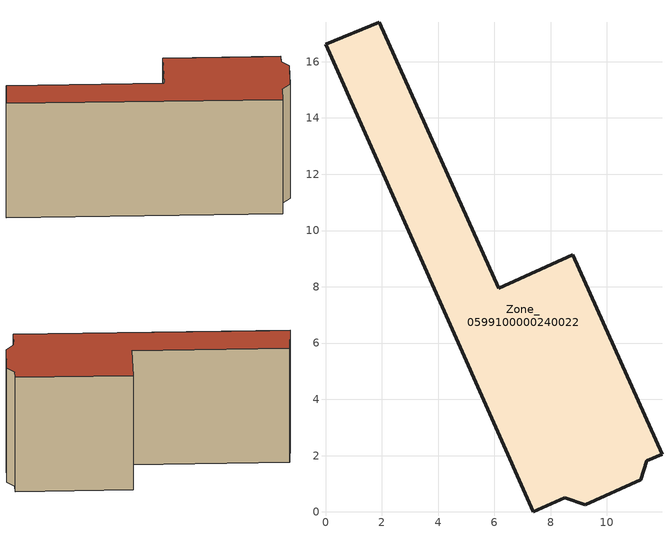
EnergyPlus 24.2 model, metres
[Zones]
Zone_0599100000240022
 floor ground (C_G): 8.78,9.14 11.96,2.05 11.42,1.81 11.2,1.15 9.23,0.26 8.5,0.5 7.39,0 0,16.62 1.91,17.41 6.15,7.94 z0
 wall outside (C_F): 6.15,7.94 1.91,17.41 0,16.62 7.39,0 8.5,0.5 9.23,0.26 11.2,1.15 11.42,1.81 11.96,2.05 8.78,9.14 6.15,7.94 z0:9.11
 roof outside (C_R): 11.96,2.05 8.78,9.14 6.15,7.94 1.91,17.41 0,16.62 7.39,0 8.5,0.5 9.23,0.26 11.2,1.15 11.42,1.81 z9.11
[BUILDING]
Pand.0599100000240022: North Axis=0; Terrain=City; Loads Convergence Tolerance Value=0.04; Temperature Convergence Tolerance Value=0.4; Solar Distribution=FullExterior; Maximum Number of Warmup Days=25; Minimum Number of Warmup Days=1
[Site:Location]
Rotterdam.The.Hague.AP_ZH_NLD Design_Conditions: Latitude=51.96; Longitude=4.45; Time Zone=1; Elevation=-4.5
[SITE:GROUNDTEMPERATURE:BUILDINGSURFACE]
18, 18, 18, 18, 18, 18, 18, 18, 18, 18, 18, 18
[MATERIAL] Thermal Absorptance=0.9; Solar Absorptance=0.7; Visible Absorptance=0.7
Name | Roughness | Thickness | Conductivity | Density | Specific Heat
G.TI.1946 | MediumSmooth | 0.15 | 1 | 540 | 1210
F.TI.1946 | Rough | 0.3 | 0.857143 | 1920 | 840
R.TI.1946 | MediumRough | 0.2 | 0.1 | 1500 | 1000
[CONSTRUCTION]
C_G: G.TI.1946
C_F: F.TI.1946
C_R: R.TI.1946
[ZONE]
Zone_0599100000240022: Type=1; Multiplier=1; Ceiling Height=Autocalculate; Volume=Autocalculate; Floor Area=autocalculate; Part of Total Floor Area=Yes
[ZONEINFILTRATION:DESIGNFLOWRATE]
Infil_Zone_0599100000240022: Zone or ZoneList or Space or SpaceList=Zone_0599100000240022; Schedule=AlwaysOn; Design Flow Rate Calculation Method=Flow/Area; Flow Rate per Floor Area=0.003; Constant Term Coefficient=1; Temperature Term Coefficient=0; Velocity Term Coefficient=0; Velocity Squared Term Coefficient=0
[HVACTEMPLATE:ZONE:IDEALLOADSAIRSYSTEM]
Zone_0599100000240022: Maximum Heating Supply Air Temperature=50; Minimum Cooling Supply Air Temperature=13; Maximum Heating Supply Air Humidity Ratio=0.0156; Minimum Cooling Supply Air Humidity Ratio=0.0077; Heating Limit=NoLimit; Cooling Limit=NoLimit; Dehumidification Control Type=ConstantSensibleHeatRatio; Cooling Sensible Heat Ratio=0.7; Dehumidification Setpoint=60; Humidification Control Type=None; Humidification Setpoint=30; Outdoor Air Method=None; Outdoor Air Flow Rate per Person=0.00944; Outdoor Air Flow Rate per Zone Floor Area=0; Outdoor Air Flow Rate per Zone=0; Demand Controlled Ventilation Type=None; Outdoor Air Economizer Type=NoEconomizer; Heat Recovery Type=None; Sensible Heat Recovery Effectiveness=0.7; Latent Heat Recovery Effectiveness=0.65
[ZONECONTROL:THERMOSTAT]
ThermostatControl_Zone_0599100000240022: Zone or ZoneList=Zone_0599100000240022; Control Type Schedule=DualSetpointControlType; Control 1=Thermostat_Zone_0599100000240022; Temperature Difference Between Cutout And Setpoint=0
[THERMOSTATSETPOINT:DUALSETPOINT]
Thermostat_Zone_0599100000240022: Heating Setpoint Temperature Schedule=HeatingSetpoint_Zone_0599100000240022; Cooling Setpoint Temperature Schedule=CoolingSetpoint_Zone_0599100000240022
[SCHEDULE:COMPACT]
HeatingSetpoint_Zone_0599100000240022: Through: 12/31, For: AllDays, Until: 24:00, 21
CoolingSetpoint_Zone_0599100000240022: Through: 12/31, For: AllDays, Until: 24:00, 24
DualSetpointControlType: Through: 12/31, For: AllDays, Until: 24:00, 4
AlwaysOn: Through: 12/31, For: AllDays, Until: 24:00, 1
